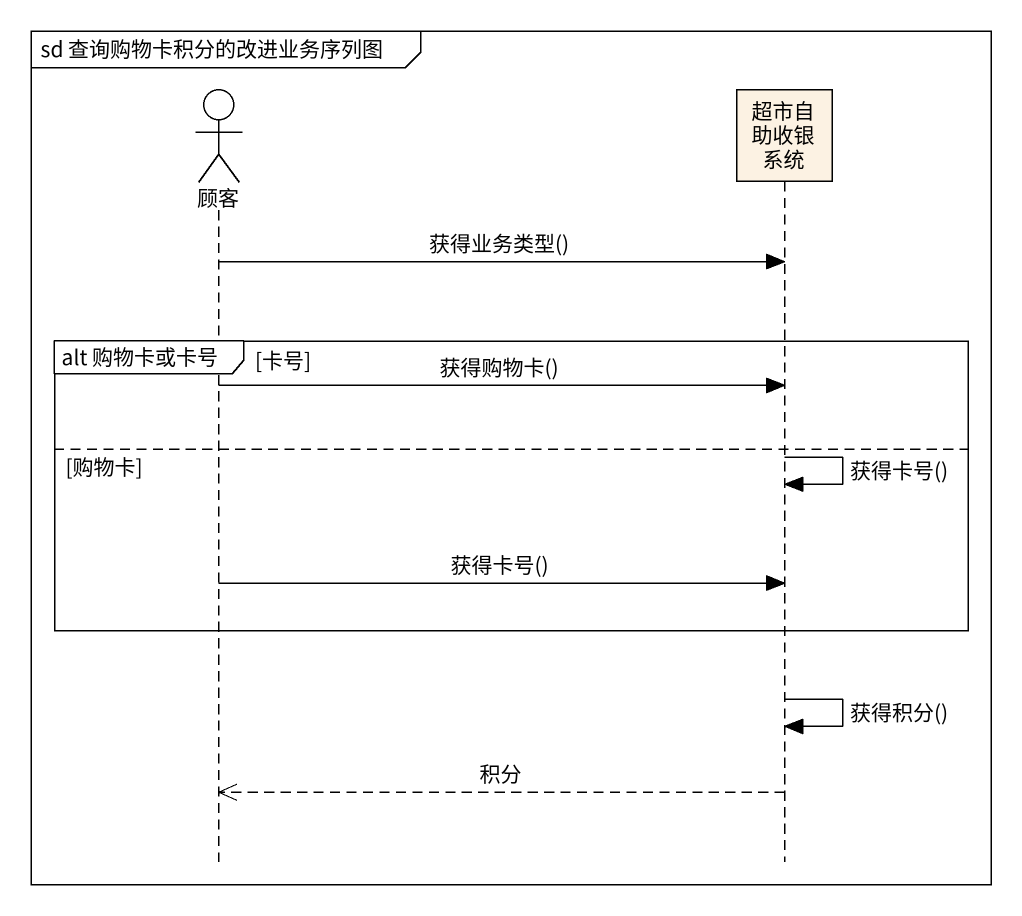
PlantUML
@startuml
mainframe sd 查询购物卡积分的改进业务序列图
hide footbox
actor 顾客
participant 超市自助收银系统

顾客 -> 超市自助收银系统 : 获得业务类型()
group alt 购物卡或卡号 [卡号]
  顾客 -> 超市自助收银系统 : 获得购物卡()
else 购物卡
  超市自助收银系统 -> 超市自助收银系统 : 获得卡号()
  顾客 -> 超市自助收银系统 : 获得卡号()
end
超市自助收银系统 -> 超市自助收银系统 : 获得积分()
超市自助收银系统 -->> 顾客 : 积分
@enduml
